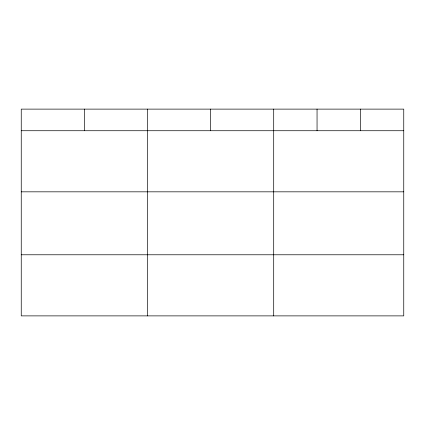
<?xml version="1.0" encoding="UTF-8"?>
<svg xmlns="http://www.w3.org/2000/svg" width="425" height="425" viewBox="0 0 425 425"><rect width="100%" height="100%" fill="white"/><g stroke="black" fill="none" stroke-linecap="round" stroke-linejoin="round"><path stroke-width="0.64" d="M403.75 191.829L403.75 109.119L21.25 109.119L21.25 315.881L403.75 315.881L403.75 191.829L21.25 191.829M21.25 130.725L403.75 130.725M21.25 254.777L403.75 254.777M360.4 109.119L360.4 130.725M317.05 109.119L317.05 130.725M273.7 109.119L273.7 315.881M210.587 109.119L210.587 130.725M147.475 109.119L147.475 315.881M84.363 109.119L84.363 130.725"/></g></svg>
